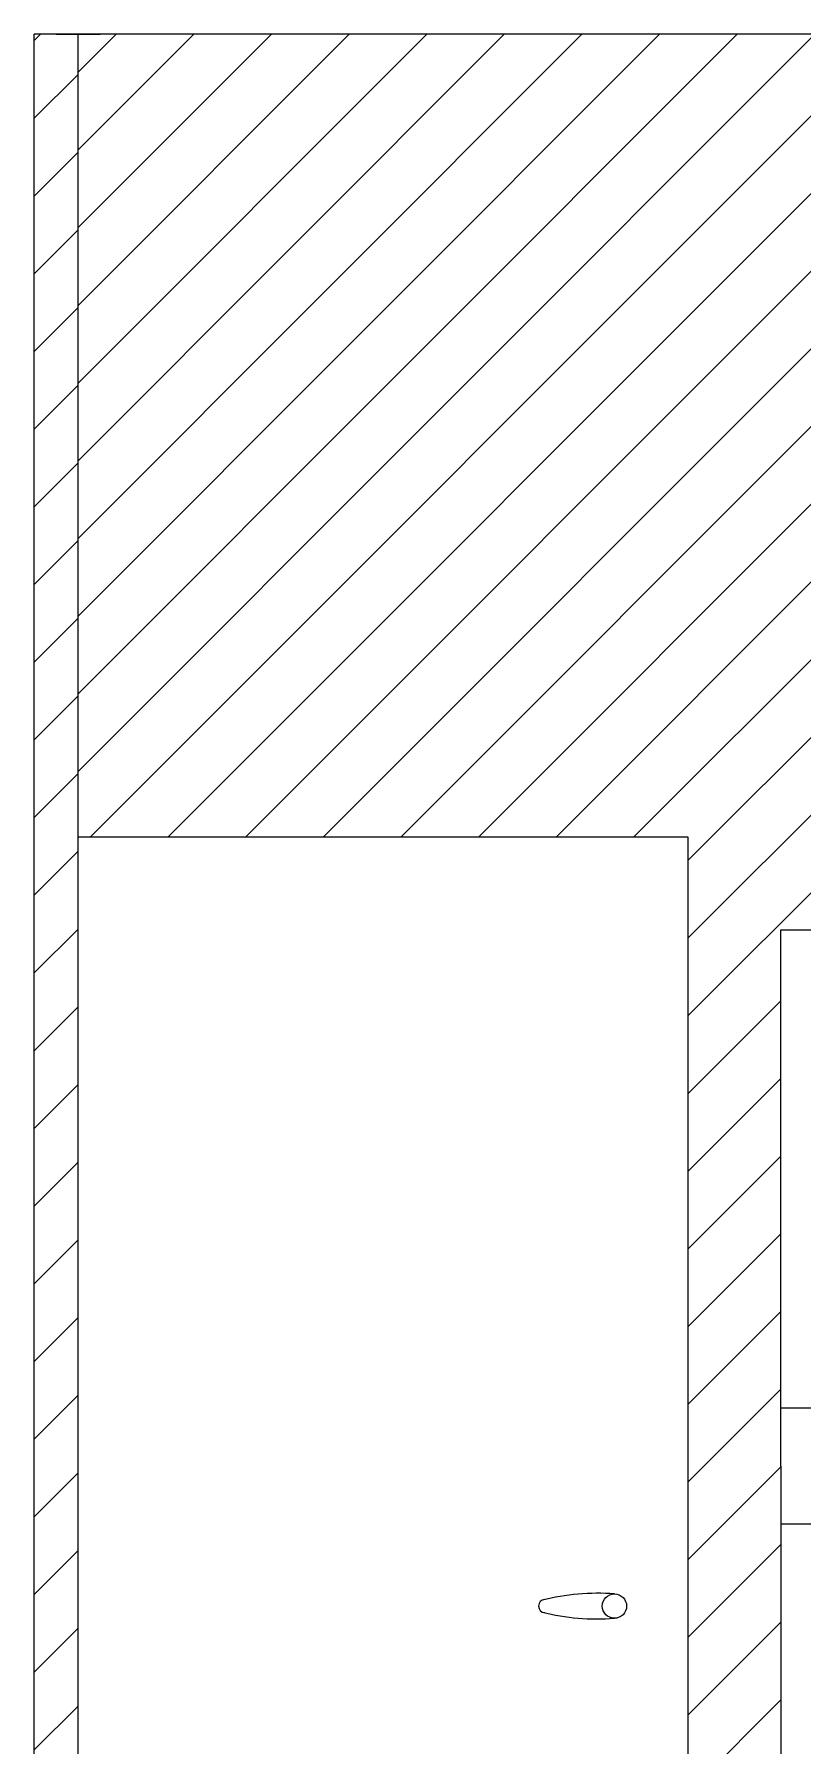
# Model space of a CAD drawing. Header units: millimetres. Extents: x -406921 to 44688, y -22195 to 9469.
# Drawn here: x 39825 to 40700, y 3711 to 5658 of the extents above; entities that cross this region are included whole.
import ezdxf

# ---------------------------------------------------------------- set-up
doc = ezdxf.new("R2010")
doc.units = ezdxf.units.MM
doc.header["$MEASUREMENT"] = 0
doc.linetypes.add('HIDDEN', pattern=[9.525, 6.35, -3.175])
doc.layers.get('0').update_dxf_attribs({"lineweight": 25})
for name, color, linetype, lineweight in [('D', 3, 'Continuous', 13), ('H', 2, 'HIDDEN', 15), ('S', 4, 'Continuous', 15)]:
    doc.layers.add(name, color=color, linetype=linetype, lineweight=lineweight)

msp = doc.modelspace()

# ---------------------------------------------------------------- hatches: boundary and pattern name
at = {"layer": 'D'}
h = msp.add_hatch(dxfattribs=at)
h.set_pattern_fill('ANSI31', color=256, scale=500, style=0)
h.set_pattern_definition([(45, (255099.41, 23291.12), (-44.194174, 44.194174), [])])
h.paths.add_polyline_path([(41525.408, 4639.349), (41525.408, 4029.349), (41525.408, 3599.349), (41525.408, 2979.349), (41500.408, 2979.349), (41500.408, 2969.349), (41490.801, 2969.349), (41490.801, 2961.349), (41524.909, 2961.349), (41524.909, 2958.349), (41656.193, 2958.349), (41656.193, 4745.284), (42325.408, 4745.284), (42325.408, 5658.349), (39875.408, 5658.349), (39875.408, 4745.284), (40569.624, 4745.284), (40569.624, 2958.349), (40675.908, 2958.349), (40675.908, 2961.349), (40710.016, 2961.349), (40710.016, 2969.349), (40700.408, 2969.349), (40700.408, 2979.349), (40675.408, 2979.349), (40675.408, 3599.349), (40675.408, 4029.349), (40675.408, 4639.349)])
at = {"layer": 'H', "ltscale": 5}
h = msp.add_hatch(dxfattribs=at)
h.set_pattern_fill('ANSI31', color=256, scale=500, style=0)
h.set_pattern_definition([(45, (258124.98, 23574.28), (-44.194174, 44.194174), [])])
h.paths.add_polyline_path([(42375.408, 2908.349), (42375.408, 5658.349), (42325.408, 5658.349), (42325.408, 2958.349), (39875.408, 2958.349), (39875.408, 5658.349), (39825.408, 5658.349), (39825.408, 2908.349)])
h.paths.add_polyline_path([(42375.408, 5658.349), (42325.408, 5658.349)])
h.paths.add_polyline_path([(39825.408, 5658.349), (39875.408, 5658.349)])

# ---------------------------------------------------------------- linework, layer by layer
for p, q in [((39875.408, 4745.284), (40569.624, 4745.284)), ((40569.624, 4745.284), (40569.624, 2958.349)), ((40675.408, 4639.349), (41525.408, 4639.349)), ((40675.408, 4029.349), (40675.408, 4639.349)), ((40830.856, 4095.285), (40675.408, 4095.285)), ((40675.408, 4029.349), (40675.408, 3599.349)), ((40830.856, 3963.413), (40675.408, 3963.413))]:
    msp.add_line(p, q)
msp.add_circle((40486.001, 3870.182), 13.838)
for centre, radius, start, end in [((40406.984, 3870.182), 7.438, 92.871294, 267.128706), ((40466.371, 3632.299), 252.485, 85.540935, 104.343446), ((40466.371, 4108.065), 252.485, 255.656554, 274.459065)]:
    msp.add_arc(centre, radius, start, end)
at = {"layer": 'S', "linetype": 'Continuous'}
for p, q in [((39825.408, 2908.349), (39825.408, 5658.349)), ((42350.408, 5658.349), (39825.408, 5658.349)), ((39850.408, 5658.349), (39900.408, 5658.349)), ((39875.408, 2958.349), (39875.408, 5658.349))]:
    msp.add_line(p, q, dxfattribs=at)
at = {"layer": 'S'}
msp.add_line((39850.408, 5658.349), (39900.408, 5658.349), dxfattribs=at)
msp.add_line((39850.408, 5658.349), (39900.408, 5658.349), dxfattribs=at)

doc.saveas('drawing.dxf')
